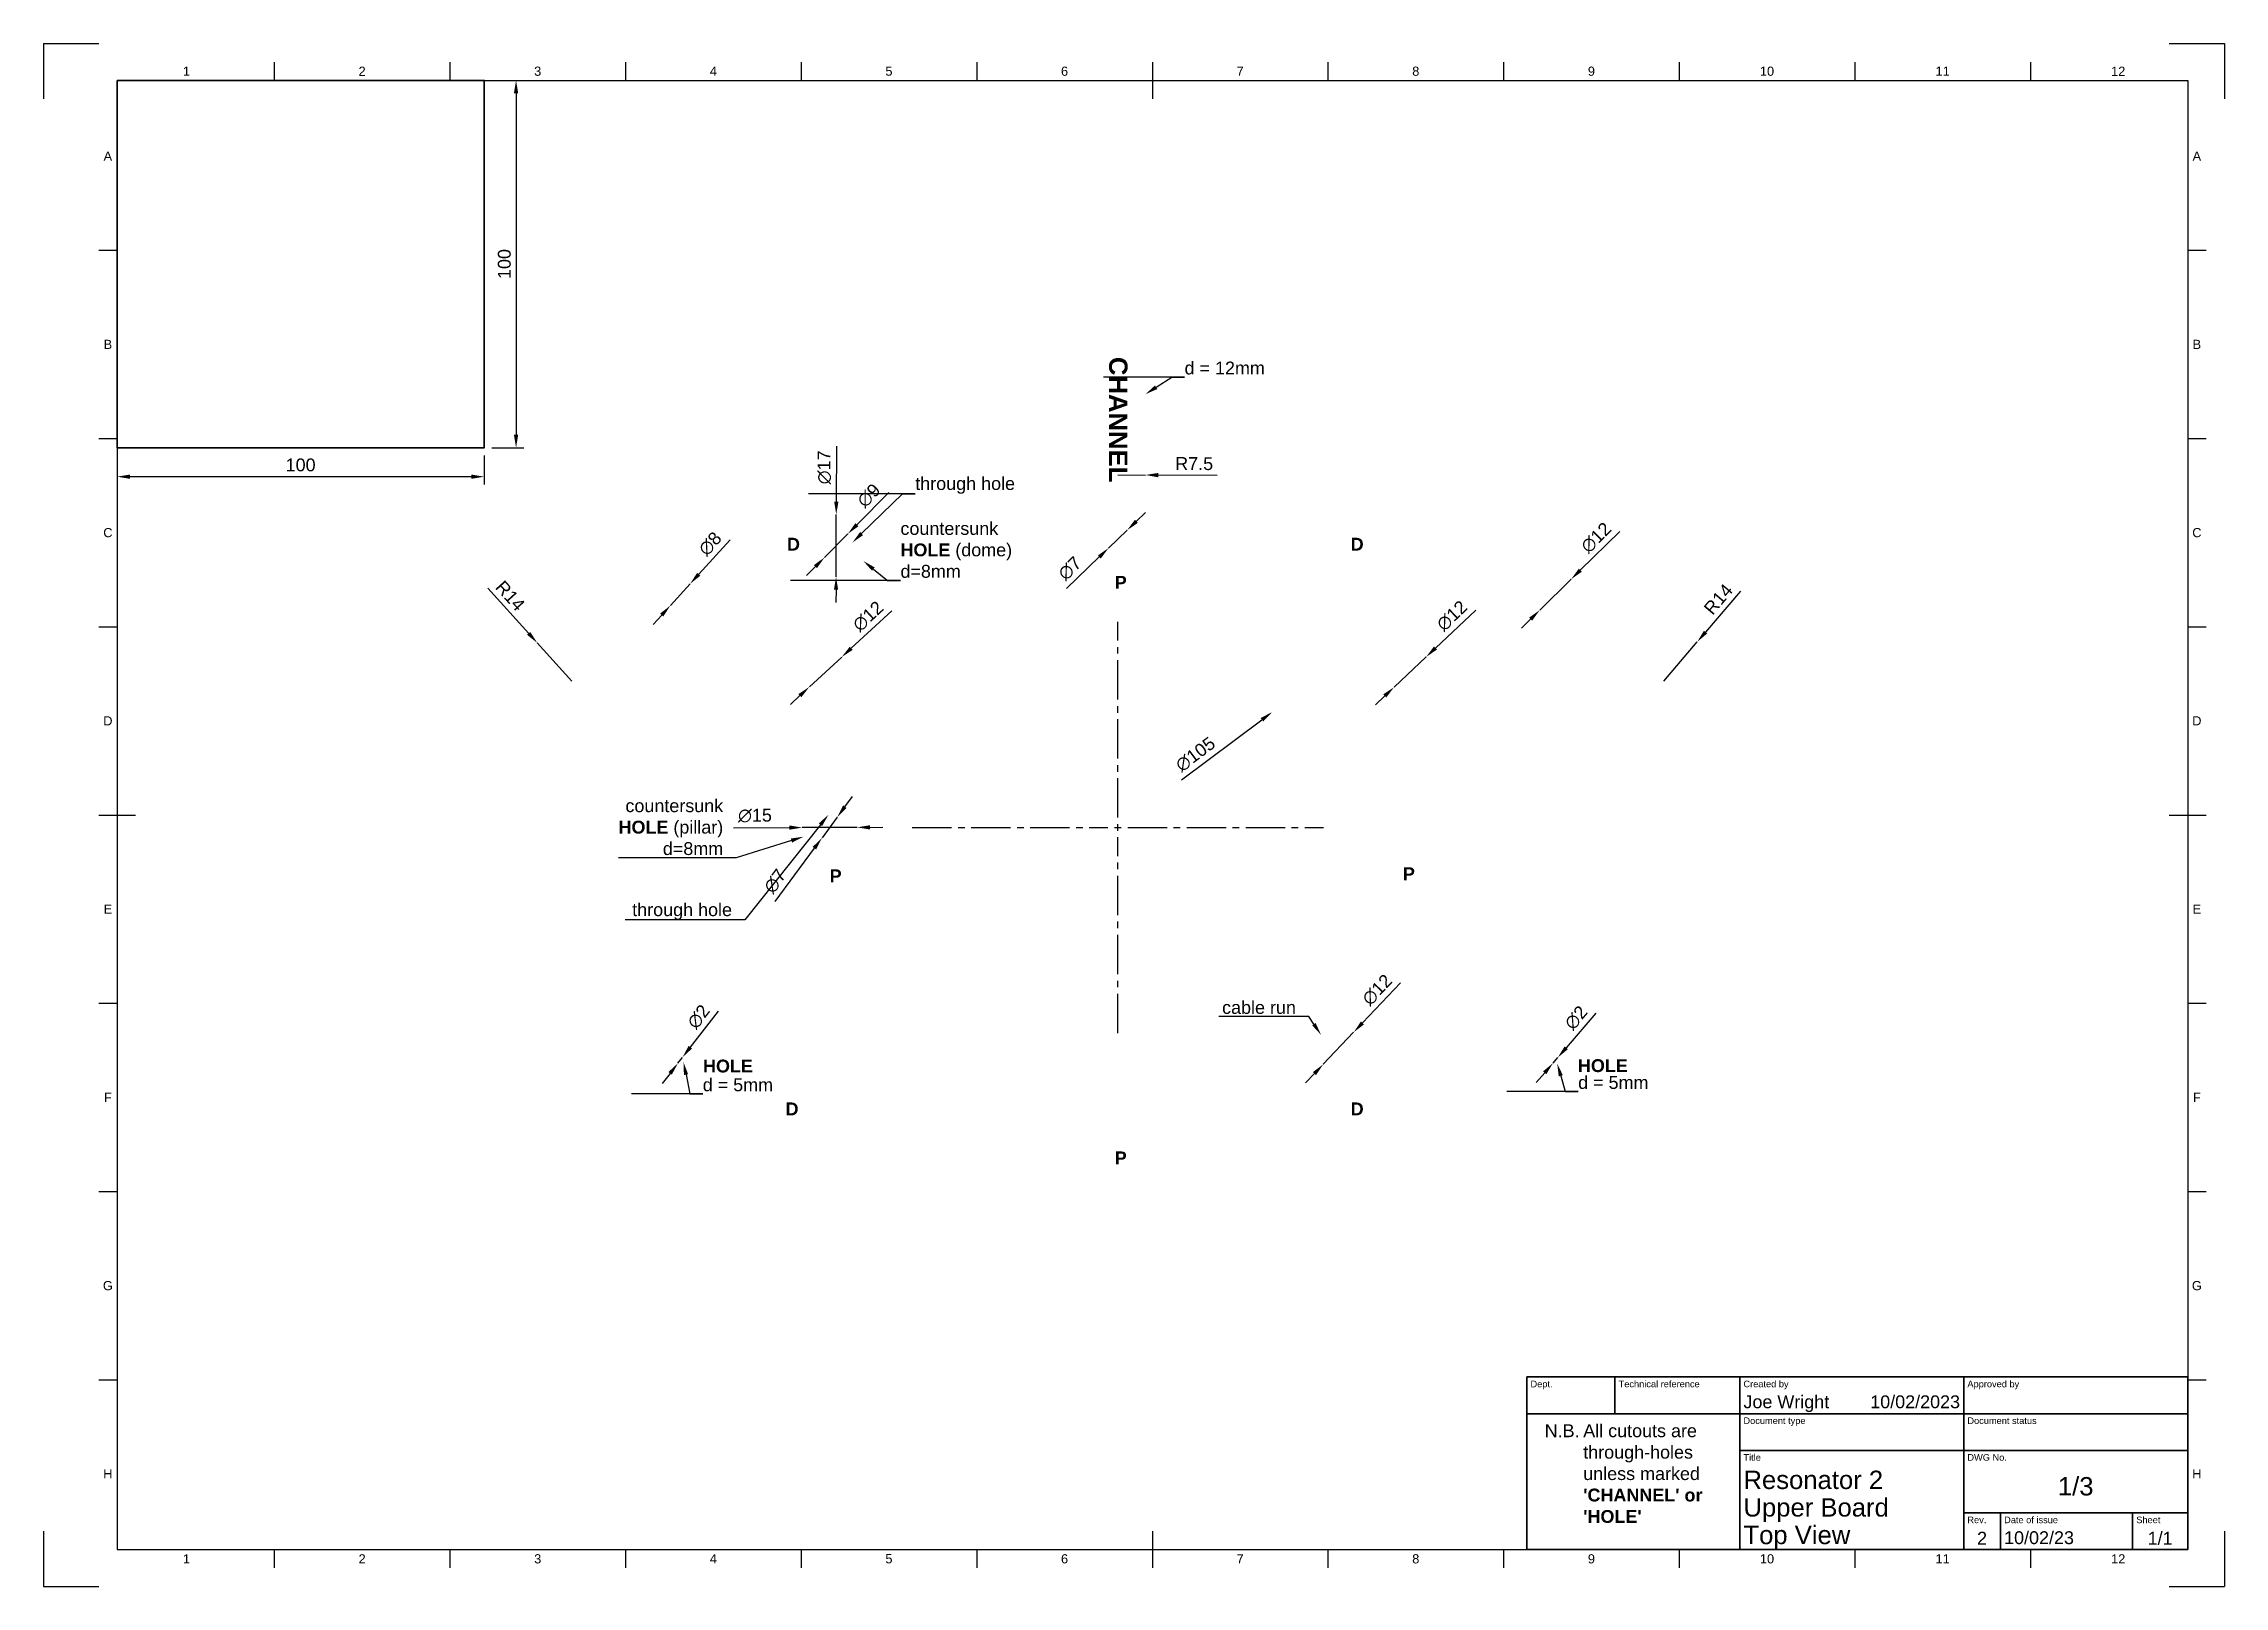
# Paper-space layout 'Sheet1' of a CAD drawing. Header units: millimetres. Extents: x 0 to 594, y 0 to 420.
import ezdxf
from ezdxf import colors
from ezdxf.entities.mleader import LeaderData, LeaderLine
from ezdxf.enums import TextEntityAlignment as Align
from ezdxf.math import Vec2, Vec3

# ---------------------------------------------------------------- set-up
doc = ezdxf.new("R2010")
doc.units = ezdxf.units.MM
doc.header["$LTSCALE"] = 0.75
doc.linetypes.add('CENTER2', pattern=[28.575, 19.05, -3.175, 3.175, -3.175])
for name, color, linetype, lineweight in [('BORDER', 7, 'Continuous', 25), ('FD_Dimensions', 7, 'Continuous', 25), ('Leaders', 7, 'Continuous', 25), ('Notes', 7, 'Continuous', 25), ('Sketch1', 7, 'Continuous', 35), ('Smart Centers', 7, 'CENTER2', 25), ('TITLEBLOCK', 7, 'Continuous', 35)]:
    doc.layers.add(name, color=color, linetype=linetype, lineweight=lineweight)
doc.styles.add('FusionTitle', font='Arial.ttf')
doc.styles.get("Standard").update_dxf_attribs({"font": 'Arial.ttf'})
doc.dimstyles.new('Dim-ISO-25', dxfattribs={"dimtxt": 3.5, "dimasz": 3.5, "dimexe": 2.1, "dimexo": 2.1, "dimgap": 1.4, "dimtad": 1, "dimzin": 12, "dimdsep": 46, "dimtxsty": 'Standard', "dimcen": 0, "dimazin": 3, "dimtp": 0.1, "dimtm": 0.1, "dimtfac": 0.714286, "dimtmove": 0, "dimatfit": 3, "dimfxl": 1, "dimtzin": 12, "dimarcsym": 0})

# ---------------------------------------------------------------- blocks, each defined once
blk = doc.blocks.new('ISO_TITLEBLOCK')
at = {"layer": 'TITLEBLOCK'}
for p, q in [((0, 47), (-180, 47)), ((-180, 47), (-180, 0)), ((-156, 37), (-156, 47)), ((-122, 0), (-122, 47)), ((-61, 0), (-61, 47)), ((0, 0), (0, 47)), ((-180, 37), (0, 37)), ((-122, 27), (0, 27)), ((-61, 10), (0, 10)), ((-51, 0), (-51, 10)), ((-15, 0), (-15, 10)), ((-180, 0), (0, 0))]:
    blk.add_line(p, q, dxfattribs=at)
at = {"layer": 'TITLEBLOCK', "style": 'FusionTitle'}
for s, p in [('Dept.', (-179, 46)), ('Technical reference', (-155, 46)), ('Created by', (-121, 46)), ('Approved by', (-60, 46)), ('Document type', (-121, 36)), ('Document status', (-60, 36)), ('Title', (-121, 26)), ('DWG No.', (-60, 26)), ('Rev.', (-60, 9)), ('Date of issue', (-50, 9)), ('Sheet', (-14, 9))]:
    blk.add_text(s, height=1.8, dxfattribs=at).set_placement(p, align=Align.TOP_LEFT)
for tag, height, p in [('DEPT', 3.5, (-179, 42)), ('TECHNICAL_REFERENCE', 3.5, (-155, 42)), ('CREATED_BY', 3.5, (-121, 42)), ('APPROVED_BY', 3.5, (-60, 42)), ('DOCUMENT_TYPE', 3.5, (-121, 32)), ('DOCUMENT_STATUS', 3.5, (-60, 32)), ('TITLE_1', 5, (-121, 21.5)), ('TITLE_2', 5, (-121, 14)), ('TITLE_3', 5, (-121, 6.5)), ('DATE_OF_ISSUE', 3.5, (-50, 5))]:
    blk.add_attdef(tag, text='', height=height, dxfattribs=at).set_placement(p, align=Align.TOP_LEFT)
for tag, p in [('CREATED_DATE', (-62, 42)), ('APPROVED_DATE', (-0.99, 42))]:
    blk.add_attdef(tag, text='', height=3.5, dxfattribs=at).set_placement(p, align=Align.TOP_RIGHT)
for tag, height, p in [('DRAWING_NUMBER', 5, (-30.5, 19.75)), ('REV', 3.5, (-56, 4.85)), ('SHEET', 3.5, (-7.5, 4.85))]:
    blk.add_attdef(tag, text='', height=height, dxfattribs=at).set_placement(p, align=Align.TOP_CENTER)
blk = doc.blocks.new('ISO_A2_SHEET')
at = {"layer": 'BORDER'}
for p, q in [((20, 410), (584, 410)), ((20, 410), (20, 10)), ((62.8335, 415), (62.8335, 410)), ((110.6668, 415), (110.6668, 410)), ((158.5001, 415), (158.5001, 410)), ((206.3334, 415), (206.3334, 410)), ((254.1667, 415), (254.1667, 410)), ((302, 415), (302, 405)), ((349.8333, 415), (349.8333, 410)), ((397.6666, 415), (397.6666, 410)), ((445.4999, 415), (445.4999, 410)), ((493.3332, 415), (493.3332, 410)), ((541.1665, 415), (541.1665, 410)), ((584, 410), (584, 10)), ((15, 363.75), (20, 363.75)), ((584, 363.75), (589, 363.75)), ((15, 312.5), (20, 312.5)), ((584, 312.5), (589, 312.5)), ((15, 261.25), (20, 261.25)), ((584, 261.25), (589, 261.25)), ((15, 210), (25, 210)), ((579, 210), (589, 210)), ((15, 158.75), (20, 158.75)), ((584, 158.75), (589, 158.75)), ((15, 107.5), (20, 107.5)), ((584, 107.5), (589, 107.5)), ((15, 56.25), (20, 56.25)), ((584, 56.25), (589, 56.25)), ((302, 15), (302, 5)), ((20, 10), (584, 10)), ((62.8335, 10), (62.8335, 5)), ((110.6668, 10), (110.6668, 5)), ((158.5001, 10), (158.5001, 5)), ((206.3334, 10), (206.3334, 5)), ((254.1667, 10), (254.1667, 5)), ((349.8333, 10), (349.8333, 5)), ((397.6666, 10), (397.6666, 5)), ((445.4999, 10), (445.4999, 5)), ((493.3332, 10), (493.3332, 5)), ((541.1665, 10), (541.1665, 5))]:
    blk.add_line(p, q, dxfattribs=at)
at = {"layer": 'Defpoints'}
for p, q in [((0, 420), (15, 420)), ((0, 420), (0, 405)), ((579, 420), (594, 420)), ((594, 420), (594, 405)), ((0, 15), (0, 0)), ((594, 15), (594, 0)), ((0, 0), (15, 0)), ((579, 0), (594, 0))]:
    blk.add_line(p, q, dxfattribs=at)
at = {"layer": 'BORDER', "style": 'FusionTitle'}
for s, p in [('1', (38.91685, 412.5)), ('2', (86.75015, 412.5)), ('3', (134.58345, 412.5)), ('4', (182.41675, 412.5)), ('5', (230.25005, 412.5)), ('6', (278.08335, 412.5)), ('7', (325.91665, 412.5)), ('8', (373.74995, 412.5)), ('9', (421.58325, 412.5)), ('10', (469.41655, 412.5)), ('11', (517.24985, 412.5)), ('12', (565.08315, 412.5)), ('A', (17.5, 389.375)), ('A', (586.5, 389.375)), ('B', (17.5, 338.125)), ('B', (586.5, 338.125)), ('C', (17.5, 286.875)), ('C', (586.5, 286.875)), ('D', (17.5, 235.625)), ('D', (586.5, 235.625)), ('E', (17.5, 184.375)), ('E', (586.5, 184.375)), ('F', (17.5, 133.125)), ('F', (586.5, 133.125)), ('G', (17.5, 81.875)), ('G', (586.5, 81.875)), ('H', (17.5, 30.625)), ('H', (586.5, 30.625)), ('1', (38.91685, 7.5)), ('2', (86.75015, 7.5)), ('3', (134.58345, 7.5)), ('4', (182.41675, 7.5)), ('5', (230.25005, 7.5)), ('6', (278.08335, 7.5)), ('7', (325.91665, 7.5)), ('8', (373.74995, 7.5)), ('9', (421.58325, 7.5)), ('10', (469.41655, 7.5)), ('11', (517.24985, 7.5)), ('12', (565.08315, 7.5))]:
    blk.add_text(s, height=2.5, dxfattribs=at).set_placement(p, align=Align.MIDDLE)
blk = doc.blocks.new('*U19')
at = {"layer": 'Smart Centers', "color": 0, "ltscale": 0.75, "transparency": 16777216}
for p, q in [((0, 2.68), (0, 56)), ((-56, 0), (-2.68, 0)), ((2.68, 0), (56, 0)), ((0, -56), (0, -2.68))]:
    blk.add_line(p, q, dxfattribs=at)
at = {"layer": 'Smart Centers', "color": 0, "linetype": 'Continuous', "ltscale": 0.75, "transparency": 16777216}
for p, q in [((-0.89, 0), (0.89, 0)), ((0, -0.89), (0, 0.89))]:
    blk.add_line(p, q, dxfattribs=at)
blk = doc.blocks.new('*D20')
at = {"layer": 'Defpoints', "color": 0, "transparency": 16777216}
for p in [(334.65, 238.03), (250.54, 175.18)]:
    blk.add_point(p, dxfattribs=at)
at = {"layer": 'FD_Dimensions', "color": 0, "lineweight": -2, "transparency": 16777216}
blk.add_line((309.95, 219.57), (331.85, 235.93), dxfattribs=at)
at = {"layer": 'FD_Dimensions', "color": 0, "transparency": 16777216}
blk.add_solid([(331.5, 236.4), (332.2, 235.46), (334.65, 238.03)], dxfattribs=at)
at = {"layer": 'FD_Dimensions', "color": 0, "transparency": 16777216, "insert": (313.74, 226.5), "char_height": 3.5, "attachment_point": 5, "rotation": 36.76763}
blk.add_mtext('∅105', dxfattribs=at)
blk = doc.blocks.new('*D21')
at = {"layer": 'Defpoints', "color": 0, "transparency": 16777216}
for p in [(376.58, 253.05), (367.85, 244.82)]:
    blk.add_point(p, dxfattribs=at)
at = {"layer": 'FD_Dimensions', "color": 0, "lineweight": -2, "transparency": 16777216}
for p, q in [((390.09, 265.81), (379.12, 255.46)), ((367.85, 244.82), (376.58, 253.05)), ((365.31, 242.41), (362.76, 240.01))]:
    blk.add_line(p, q, dxfattribs=at)
at = {"layer": 'FD_Dimensions', "color": 0, "transparency": 16777216}
for points in [[(378.72, 255.88), (379.52, 255.03), (376.58, 253.05)], [(364.91, 242.84), (365.71, 241.99), (367.85, 244.82)]]:
    blk.add_solid(points, dxfattribs=at)
at = {"layer": 'FD_Dimensions', "color": 0, "transparency": 16777216, "insert": (383.62, 264.23), "char_height": 3.5, "attachment_point": 5, "rotation": 43.35362}
blk.add_mtext('∅12', dxfattribs=at)
blk = doc.blocks.new('*D22')
at = {"layer": 'Defpoints', "color": 0, "transparency": 16777216}
for p in [(356.83, 150.85), (348.57, 142.14)]:
    blk.add_point(p, dxfattribs=at)
at = {"layer": 'FD_Dimensions', "color": 0, "lineweight": -2, "transparency": 16777216}
for p, q in [((369.62, 164.33), (359.24, 153.39)), ((348.57, 142.14), (356.83, 150.85)), ((346.16, 139.61), (343.75, 137.07))]:
    blk.add_line(p, q, dxfattribs=at)
at = {"layer": 'FD_Dimensions', "color": 0, "transparency": 16777216}
for points in [[(358.82, 153.79), (359.66, 152.99), (356.83, 150.85)], [(345.74, 140.01), (346.59, 139.2), (348.57, 142.14)]]:
    blk.add_solid(points, dxfattribs=at)
at = {"layer": 'FD_Dimensions', "color": 0, "transparency": 16777216, "insert": (363.25, 162.39), "char_height": 3.5, "attachment_point": 5, "rotation": 46.5098}
blk.add_mtext('∅12', dxfattribs=at)
blk = doc.blocks.new('*D23')
at = {"layer": 'Defpoints', "color": 0, "transparency": 16777216}
for p in [(216.17, 209.42), (212.02, 203.78)]:
    blk.add_point(p, dxfattribs=at)
at = {"layer": 'FD_Dimensions', "color": 0, "lineweight": -2, "transparency": 16777216}
for p, q in [((218.25, 212.24), (220.32, 215.06)), ((216.17, 209.42), (212.02, 203.78)), ((199.26, 186.44), (209.95, 200.96))]:
    blk.add_line(p, q, dxfattribs=at)
at = {"layer": 'FD_Dimensions', "color": 0, "transparency": 16777216}
for points in [[(217.78, 212.59), (218.72, 211.89), (216.17, 209.42)], [(209.48, 201.31), (210.42, 200.62), (212.02, 203.78)]]:
    blk.add_solid(points, dxfattribs=at)
at = {"layer": 'FD_Dimensions', "color": 0, "transparency": 16777216, "insert": (199.25, 191.97), "char_height": 3.5, "attachment_point": 5, "rotation": 53.64927}
blk.add_mtext('∅7', dxfattribs=at)
blk = doc.blocks.new('*D24')
at = {"layer": 'Defpoints', "color": 0, "transparency": 16777216}
for p in [(217.39, 253), (208.57, 244.87)]:
    blk.add_point(p, dxfattribs=at)
at = {"layer": 'FD_Dimensions', "color": 0, "lineweight": -2, "transparency": 16777216}
for p, q in [((231.05, 265.6), (219.96, 255.38)), ((208.57, 244.87), (217.39, 253)), ((206, 242.5), (203.42, 240.12))]:
    blk.add_line(p, q, dxfattribs=at)
at = {"layer": 'FD_Dimensions', "color": 0, "transparency": 16777216}
for points in [[(219.57, 255.8), (220.36, 254.95), (217.39, 253)], [(205.6, 242.92), (206.39, 242.07), (208.57, 244.87)]]:
    blk.add_solid(points, dxfattribs=at)
at = {"layer": 'FD_Dimensions', "color": 0, "transparency": 16777216, "insert": (224.57, 264.09), "char_height": 3.5, "attachment_point": 5, "rotation": 42.68032}
blk.add_mtext('∅12', dxfattribs=at)
blk = doc.blocks.new('*D25')
at = {"layer": 'Defpoints', "color": 0, "transparency": 16777216}
for p in [(219.04, 286.52), (212.71, 280.13)]:
    blk.add_point(p, dxfattribs=at)
at = {"layer": 'FD_Dimensions', "color": 0, "lineweight": -2, "transparency": 16777216}
for p, q in [((230.24, 297.82), (221.51, 289.01)), ((212.71, 280.13), (219.04, 286.52)), ((210.25, 277.64), (207.78, 275.16))]:
    blk.add_line(p, q, dxfattribs=at)
at = {"layer": 'FD_Dimensions', "color": 0, "transparency": 16777216}
for points in [[(221.09, 289.42), (221.92, 288.59), (219.04, 286.52)], [(209.83, 278.05), (210.66, 277.23), (212.71, 280.13)]]:
    blk.add_solid(points, dxfattribs=at)
at = {"layer": 'FD_Dimensions', "color": 0, "transparency": 16777216, "insert": (224.78, 296.97), "char_height": 3.5, "attachment_point": 5, "rotation": 45.25461}
blk.add_mtext('∅9', dxfattribs=at)
blk = doc.blocks.new('*D26')
at = {"layer": 'Defpoints', "color": 0, "transparency": 16777216}
for p in [(295.12, 287.53), (290.07, 282.68)]:
    blk.add_point(p, dxfattribs=at)
at = {"layer": 'FD_Dimensions', "color": 0, "lineweight": -2, "transparency": 16777216}
for p, q in [((297.65, 289.95), (300.17, 292.38)), ((295.12, 287.53), (290.07, 282.68)), ((278.61, 271.66), (287.55, 280.25))]:
    blk.add_line(p, q, dxfattribs=at)
at = {"layer": 'FD_Dimensions', "color": 0, "transparency": 16777216}
for points in [[(297.24, 290.37), (298.05, 289.53), (295.12, 287.53)], [(287.15, 280.67), (287.95, 279.83), (290.07, 282.68)]]:
    blk.add_solid(points, dxfattribs=at)
at = {"layer": 'FD_Dimensions', "color": 0, "transparency": 16777216, "insert": (279.54, 277.11), "char_height": 3.5, "attachment_point": 5, "rotation": 43.85816}
blk.add_mtext('∅7', dxfattribs=at)
blk = doc.blocks.new('*D27')
at = {"layer": 'Defpoints', "color": 0, "transparency": 16777216}
for p in [(416.07, 274.19), (407.52, 265.77)]:
    blk.add_point(p, dxfattribs=at)
at = {"layer": 'FD_Dimensions', "color": 0, "lineweight": -2, "transparency": 16777216}
for p, q in [((429.32, 287.22), (418.57, 276.64)), ((407.52, 265.77), (416.07, 274.19)), ((405.02, 263.32), (402.53, 260.86))]:
    blk.add_line(p, q, dxfattribs=at)
at = {"layer": 'FD_Dimensions', "color": 0, "transparency": 16777216}
for points in [[(418.16, 277.06), (418.98, 276.23), (416.07, 274.19)], [(404.61, 263.73), (405.43, 262.9), (407.52, 265.77)]]:
    blk.add_solid(points, dxfattribs=at)
at = {"layer": 'FD_Dimensions', "color": 0, "transparency": 16777216, "insert": (422.89, 285.5), "char_height": 3.5, "attachment_point": 5, "rotation": 44.53304}
blk.add_mtext('∅12', dxfattribs=at)
blk = doc.blocks.new('*D28')
at = {"layer": 'Defpoints', "color": 0, "transparency": 16777216}
for p in [(176.09, 272.94), (170.71, 267.02)]:
    blk.add_point(p, dxfattribs=at)
at = {"layer": 'FD_Dimensions', "color": 0, "lineweight": -2, "transparency": 16777216}
for p, q in [((186.99, 284.92), (178.45, 275.53)), ((170.71, 267.02), (176.09, 272.94)), ((168.35, 264.43), (166, 261.84))]:
    blk.add_line(p, q, dxfattribs=at)
at = {"layer": 'FD_Dimensions', "color": 0, "transparency": 16777216}
for points in [[(178.01, 275.92), (178.88, 275.14), (176.09, 272.94)], [(167.92, 264.82), (168.79, 264.04), (170.71, 267.02)]]:
    blk.add_solid(points, dxfattribs=at)
at = {"layer": 'FD_Dimensions', "color": 0, "transparency": 16777216, "insert": (181.56, 283.83), "char_height": 3.5, "attachment_point": 5, "rotation": 47.7147}
blk.add_mtext('∅8', dxfattribs=at)
blk = doc.blocks.new('*D29')
at = {"layer": 'Defpoints', "color": 0, "transparency": 16777216}
for p in [(134.46, 256.85), (143.85, 246.46)]:
    blk.add_point(p, dxfattribs=at)
at = {"layer": 'FD_Dimensions', "color": 0, "lineweight": -2, "transparency": 16777216}
for p, q in [((121.04, 271.72), (132.12, 259.45)), ((143.85, 246.46), (134.46, 256.85))]:
    blk.add_line(p, q, dxfattribs=at)
at = {"layer": 'FD_Dimensions', "color": 0, "transparency": 16777216}
blk.add_solid([(132.55, 259.84), (131.68, 259.06), (134.46, 256.85)], dxfattribs=at)
at = {"layer": 'FD_Dimensions', "color": 0, "transparency": 16777216, "insert": (127.12, 269.69), "char_height": 3.5, "attachment_point": 5, "rotation": 312.07938}
blk.add_mtext('R14', dxfattribs=at)
blk = doc.blocks.new('*D30')
at = {"layer": 'Defpoints', "color": 0, "transparency": 16777216}
for p in [(450.42, 257.13), (441.35, 246.46)]:
    blk.add_point(p, dxfattribs=at)
at = {"layer": 'FD_Dimensions', "color": 0, "lineweight": -2, "transparency": 16777216}
for p, q in [((462.17, 270.96), (452.68, 259.8)), ((441.35, 246.46), (450.42, 257.13))]:
    blk.add_line(p, q, dxfattribs=at)
at = {"layer": 'FD_Dimensions', "color": 0, "transparency": 16777216}
blk.add_solid([(452.24, 260.17), (453.13, 259.42), (450.42, 257.13)], dxfattribs=at)
at = {"layer": 'FD_Dimensions', "color": 0, "transparency": 16777216, "insert": (456.15, 268.75), "char_height": 3.5, "attachment_point": 5, "rotation": 49.64154}
blk.add_mtext('R14', dxfattribs=at)
blk = doc.blocks.new('*D31')
at = {"layer": 'Defpoints', "color": 0, "transparency": 16777216}
for p in [(292.6, 302.6), (300.1, 302.56)]:
    blk.add_point(p, dxfattribs=at)
at = {"layer": 'FD_Dimensions', "color": 0, "lineweight": -2, "transparency": 16777216}
for p, q in [((292.6, 302.6), (300.1, 302.56)), ((319.65, 302.44), (303.6, 302.53))]:
    blk.add_line(p, q, dxfattribs=at)
at = {"layer": 'FD_Dimensions', "color": 0, "transparency": 16777216}
blk.add_solid([(303.6, 303.12), (303.59, 301.95), (300.1, 302.56)], dxfattribs=at)
at = {"layer": 'FD_Dimensions', "color": 0, "transparency": 16777216, "insert": (313.39, 305.65), "char_height": 3.5, "attachment_point": 5, "rotation": 359.6473}
blk.add_mtext('R7.5', dxfattribs=at)
blk = doc.blocks.new('*D32')
at = {"layer": 'Defpoints', "color": 0, "transparency": 16777216}
for p in [(412.45, 143.98), (411.14, 142.47)]:
    blk.add_point(p, dxfattribs=at)
at = {"layer": 'FD_Dimensions', "color": 0, "lineweight": -2, "transparency": 16777216}
for p, q in [((422.8, 156.01), (414.73, 146.63)), ((411.14, 142.47), (412.45, 143.98)), ((408.86, 139.81), (406.58, 137.16))]:
    blk.add_line(p, q, dxfattribs=at)
at = {"layer": 'FD_Dimensions', "color": 0, "transparency": 16777216}
for points in [[(414.29, 147.01), (415.17, 146.25), (412.45, 143.98)], [(408.42, 140.19), (409.3, 139.43), (411.14, 142.47)]]:
    blk.add_solid(points, dxfattribs=at)
at = {"layer": 'FD_Dimensions', "color": 0, "transparency": 16777216, "insert": (417.42, 154.79), "char_height": 3.5, "attachment_point": 5, "rotation": 49.27458}
blk.add_mtext('∅2', dxfattribs=at)
blk = doc.blocks.new('*D33')
at = {"layer": 'Defpoints', "color": 0, "transparency": 16777216}
for p in [(174.01, 144.01), (172.79, 142.43)]:
    blk.add_point(p, dxfattribs=at)
at = {"layer": 'FD_Dimensions', "color": 0, "lineweight": -2, "transparency": 16777216}
for p, q in [((183.72, 156.57), (176.15, 146.78)), ((172.79, 142.43), (174.01, 144.01)), ((170.65, 139.66), (168.51, 136.89))]:
    blk.add_line(p, q, dxfattribs=at)
at = {"layer": 'FD_Dimensions', "color": 0, "transparency": 16777216}
for points in [[(175.69, 147.14), (176.61, 146.43), (174.01, 144.01)], [(170.19, 140.02), (171.11, 139.31), (172.79, 142.43)]]:
    blk.add_solid(points, dxfattribs=at)
at = {"layer": 'FD_Dimensions', "color": 0, "transparency": 16777216, "insert": (178.41, 155.07), "char_height": 3.5, "attachment_point": 5, "rotation": 52.28976}
blk.add_mtext('∅2', dxfattribs=at)
blk = doc.blocks.new('*D34')
at = {"layer": 'Defpoints', "color": 0, "transparency": 16777216}
for p in [(120, 410), (120, 310), (128.68, 310)]:
    blk.add_point(p, dxfattribs=at)
at = {"layer": 'FD_Dimensions', "color": 0, "lineweight": -2, "transparency": 16777216}
for p, q in [((122.1, 410), (130.78, 410)), ((128.68, 406.5), (128.68, 313.5)), ((122.1, 310), (130.78, 310))]:
    blk.add_line(p, q, dxfattribs=at)
at = {"layer": 'FD_Dimensions', "color": 0, "transparency": 16777216}
for points in [[(128.1, 406.5), (129.27, 406.5), (128.68, 410)], [(128.1, 313.5), (129.27, 313.5), (128.68, 310)]]:
    blk.add_solid(points, dxfattribs=at)
at = {"layer": 'FD_Dimensions', "color": 0, "transparency": 16777216, "insert": (125.5, 360), "char_height": 3.5, "attachment_point": 5, "rotation": 90}
blk.add_mtext('100', dxfattribs=at)
blk = doc.blocks.new('*D35')
at = {"layer": 'Defpoints', "color": 0, "transparency": 16777216}
for p in [(20, 310), (120, 310), (20, 302.1)]:
    blk.add_point(p, dxfattribs=at)
at = {"layer": 'FD_Dimensions', "color": 0, "lineweight": -2, "transparency": 16777216}
for p, q in [((20, 307.9), (20, 300)), ((120, 307.9), (120, 300)), ((116.5, 302.1), (23.5, 302.1))]:
    blk.add_line(p, q, dxfattribs=at)
at = {"layer": 'FD_Dimensions', "color": 0, "transparency": 16777216}
for points in [[(23.5, 302.68), (23.5, 301.52), (20, 302.1)], [(116.5, 302.68), (116.5, 301.52), (120, 302.1)]]:
    blk.add_solid(points, dxfattribs=at)
at = {"layer": 'FD_Dimensions', "color": 0, "transparency": 16777216, "insert": (70, 305.29), "char_height": 3.5, "attachment_point": 5}
blk.add_mtext('100', dxfattribs=at)
blk = doc.blocks.new('*D36')
at = {"layer": 'Defpoints', "color": 0, "transparency": 16777216}
for p in [(215.9, 291.82), (215.85, 274.82)]:
    blk.add_point(p, dxfattribs=at)
at = {"layer": 'FD_Dimensions', "color": 0, "lineweight": -2, "transparency": 16777216}
for p, q in [((215.96, 310.44), (215.91, 295.32)), ((215.85, 274.82), (215.9, 291.82)), ((215.84, 271.32), (215.83, 267.82))]:
    blk.add_line(p, q, dxfattribs=at)
at = {"layer": 'FD_Dimensions', "color": 0, "transparency": 16777216}
for points in [[(215.33, 295.32), (216.5, 295.32), (215.9, 291.82)], [(215.26, 271.32), (216.42, 271.32), (215.85, 274.82)]]:
    blk.add_solid(points, dxfattribs=at)
at = {"layer": 'FD_Dimensions', "color": 0, "transparency": 16777216, "insert": (212.66, 304.64), "char_height": 3.5, "attachment_point": 5, "rotation": 89.8301}
blk.add_mtext('∅17', dxfattribs=at)
blk = doc.blocks.new('*D37')
at = {"layer": 'Defpoints', "color": 0, "transparency": 16777216}
for p in [(206.6, 206.58), (221.6, 206.63)]:
    blk.add_point(p, dxfattribs=at)
at = {"layer": 'FD_Dimensions', "color": 0, "lineweight": -2, "transparency": 16777216}
for p, q in [((187.95, 206.51), (203.1, 206.56)), ((221.6, 206.63), (206.6, 206.58)), ((225.1, 206.64), (228.6, 206.65))]:
    blk.add_line(p, q, dxfattribs=at)
at = {"layer": 'FD_Dimensions', "color": 0, "transparency": 16777216}
for points in [[(203.1, 207.15), (203.1, 205.98), (206.6, 206.58)], [(225.1, 207.22), (225.1, 206.06), (221.6, 206.63)]]:
    blk.add_solid(points, dxfattribs=at)
at = {"layer": 'FD_Dimensions', "color": 0, "transparency": 16777216, "insert": (193.76, 209.82), "char_height": 3.5, "attachment_point": 5, "rotation": 0.20103}
blk.add_mtext('∅15', dxfattribs=at)

psp = doc.layouts.new('Sheet1')

# ---------------------------------------------------------------- linework, layer by layer
at = {"layer": 'Sketch1'}
psp.add_lwpolyline([(20, 410), (120, 410), (120, 310), (20, 310)], close=True, dxfattribs=at)

# ---------------------------------------------------------------- block references
at = {"layer": 'BORDER'}
psp.add_blockref('ISO_A2_SHEET', (0, 0), dxfattribs=at)
at = {"layer": 'Smart Centers', "ltscale": 0.75}
psp.add_blockref('*U19', (292.598, 206.602), dxfattribs=at)
at = {"layer": 'TITLEBLOCK'}
psp.add_blockref('ISO_TITLEBLOCK', (584, 10), dxfattribs=at).add_auto_attribs({'DATE_OF_ISSUE': '10/02/23', 'REV': '2', 'TITLE_3': 'Top View', 'CREATED_DATE': '10/02/2023', 'SHEET': '1/1', 'TITLE_2': 'Upper Board', 'DRAWING_NUMBER': '1/3', 'TITLE_1': 'Resonator 2', 'CREATED_BY': 'Joe Wright'})

# ---------------------------------------------------------------- texts
at = {"layer": 'Notes', "insert": (295.226, 334.709), "char_height": 3.5, "attachment_point": 1, "rotation": 270}
psp.add_mtext_dynamic_manual_height_columns('{\\fArial|b1|i0|c0|p34;\\H1.42857x;CHANNEL}', width=9.92077, gutter_width=17.5, heights=[0], dxfattribs=at)
at = {"layer": 'Notes', "char_height": 3.5, "attachment_point": 1}
for s, width, insert in [('{\\fArial|b1|i0|c0|p34;D}', 5.15052, (202.479, 285.475)), ('{\\fArial|b1|i0|c0|p34;D}', 5.15052, (356.022, 285.475)), ('{\\fArial|b1|i0|c0|p34;D}', 5.15052, (356.022, 285.475)), ('{\\fArial|b1|i0|c0|p34;P}', 18.10843, (291.755, 275.088)), ('{\\fArial|b1|i0|c0|p34;P}', 18.10843, (214.098, 195.188)), ('{\\fArial|b1|i0|c0|p34;P}', 18.10843, (370.241, 195.757)), ('{\\fArial|b1|i0|c0|p34;HOLE}', 4.5711, (179.613, 143.404)), ('{\\fArial|b1|i0|c0|p34;HOLE}', 5.1365, (417.92, 143.515)), ('{\\fArial|b1|i0|c0|p34;D}', 5.15052, (202.101, 131.741)), ('{\\fArial|b1|i0|c0|p34;D}', 5.15052, (356.022, 131.741)), ('{\\fArial|b1|i0|c0|p34;P}', 18.10843, (291.755, 118.4)), ("\\pi-10.5,l14,t14;N.B.^IAll cutouts are through-holes unless marked {\\fArial|b1|i0|c0|p34;'CHANNEL' or 'HOLE'}", 54.24274, (405.361, 44.116))]:
    psp.add_mtext_dynamic_manual_height_columns(s, width=width, gutter_width=17.5, heights=[0], dxfattribs=dict(at, insert=insert))

# ---------------------------------------------------------------- dimensions: what is measured, and where the dimension line sits
at = {"layer": 'FD_Dimensions'}
for base, p1, p2, angle, picture, middle in [((128.684, 310), (120, 410), (120, 310), 270, '*D34', (128.684, 360)), ((20, 302.101), (120, 310), (20, 310), 180, '*D35', (70, 302.101))]:
    dim = psp.add_linear_dim(base=base, p1=p1, p2=p2, angle=angle, dimstyle='Dim-ISO-25', dxfattribs=at)
    dim.commit()
    dim.dimension.update_dxf_attribs({"geometry": picture, "text_midpoint": middle, "dimtype": 161})
for p1, p2, override, picture, middle in [((215.852, 274.823), (215.902, 291.823), {"dimlfac": -1, "dimclrd": 0, "dimclre": 0}, '*D36', (215.94, 304.634)), ((212.709, 280.127), (219.045, 286.519), {"dimlfac": -1, "dimclrd": 0, "dimclre": 0}, '*D25', (227.108, 294.655)), ((295.122, 287.527), (290.074, 282.677), {"dimlfac": -1, "dimclrd": 0, "dimclre": 0}, '*D26', (281.817, 274.743)), ((170.709, 267.021), (176.091, 272.94), {"dimlfac": -1, "dimclrd": 0, "dimclre": 0}, '*D28', (183.989, 281.624)), ((407.519, 265.773), (416.073, 274.189), {"dimlfac": -1, "dimclrd": 0, "dimclre": 0}, '*D27', (425.192, 283.161)), ((208.57, 244.868), (217.392, 253.003), {"dimlfac": -1, "dimclrd": 0, "dimclre": 0}, '*D24', (226.796, 261.675)), ((367.852, 244.816), (376.578, 253.054), {"dimlfac": -1, "dimclrd": 0, "dimclre": 0}, '*D21', (385.88, 261.837)), ((250.542, 175.177), (334.654, 238.027), {"dimlfac": -1, "dimclrd": 0, "dimclre": 0}, '*D20', (315.705, 223.868)), ((216.172, 209.421), (212.023, 203.783), {"dimlfac": -1}, '*D23', (201.897, 190.024)), ((348.573, 142.145), (356.831, 150.851), {"dimlfac": -1, "dimclrd": 0, "dimclre": 0}, '*D22', (365.636, 160.132)), ((172.788, 142.432), (174.012, 144.014), {"dimlfac": -1, "dimclrd": 0, "dimclre": 0}, '*D33', (181.005, 153.059)), ((411.143, 142.466), (412.448, 143.981), {"dimlfac": -1, "dimclrd": 0, "dimclre": 0}, '*D32', (419.908, 152.646))]:
    dim = psp.add_diameter_dim_2p(p1=p1, p2=p2, dimstyle='Dim-ISO-25', override=override, dxfattribs=at)
    dim.commit()
    dim.dimension.update_dxf_attribs({"geometry": picture, "text_midpoint": middle, "dimtype": 163})
dim = psp.add_radius_dim(center=(292.598, 302.602), mpoint=(300.098, 302.556), dimstyle='Dim-ISO-25', override={"dimlfac": -1, "dimse1": 1, "dimclrd": 0, "dimclre": 0}, dxfattribs=at)
dim.commit()
dim.dimension.update_dxf_attribs({"geometry": '*D31', "text_midpoint": (313.371, 302.474)})
for center, mpoint, override, picture, middle in [((143.845, 246.46), (134.463, 256.851), {"dimlfac": -1, "dimse1": 1}, '*D29', (124.777, 267.579)), ((441.35, 246.46), (450.416, 257.128), {"dimlfac": -1, "dimse1": 1, "dimclrd": 0, "dimclre": 0}, '*D30', (458.559, 266.71))]:
    dim = psp.add_radius_dim(center=center, mpoint=mpoint, dimstyle='Dim-ISO-25', override=override, dxfattribs=at)
    dim.commit()
    dim.dimension.update_dxf_attribs({"geometry": picture, "text_midpoint": middle, "dimtype": 164})
dim = psp.add_diameter_dim_2p(p1=(221.598, 206.628), p2=(206.598, 206.576), dimstyle='Dim-ISO-25', override={"dimlfac": -1, "dimclrd": 0, "dimclre": 0}, dxfattribs=at)
dim.commit()
dim.dimension.update_dxf_attribs({"geometry": '*D37', "text_midpoint": (193.774, 206.531)})

# ---------------------------------------------------------------- leaders
at = {"layer": 'Leaders'}
ml = psp.add_multileader_mtext('Standard', dxfattribs=at)
ml.set_content('d = 12mm', color=256)
ml.set_leader_properties()
ml.build(insert=Vec2(0, 0))
ml.multileader.update_dxf_attribs({"text_left_attachment_type": 5, "text_right_attachment_type": 5, "dogleg_length": 3.5, "arrow_head_size": 3.5})
ctx = ml.context
ctx.base_point, ctx.char_height, ctx.arrow_head_size, ctx.landing_gap_size, ctx.plane_origin = Vec3(310.773, 329.227), 3.5, 3.5, 0, Vec3(300.098, 326.982)
ctx.left_attachment, ctx.right_attachment = 5, 5
notes = []
notes.append((ctx, [(0, (1, 1, 0), (307.273, 329.227), (1, 0), 3.5, [(0, [(300.098, 324.544)], 0, [])])]))
ctx.mtext.insert, ctx.mtext.flow_direction = Vec3(310.773, 333.442), 5
ml = psp.add_multileader_mtext('Standard', dxfattribs=at)
ml.set_content('through hole', color=256)
ml.set_leader_properties()
ml.build(insert=Vec2(0, 0))
ml.multileader.update_dxf_attribs({"text_left_attachment_type": 5, "text_right_attachment_type": 5, "dogleg_length": 3.5, "arrow_head_size": 3.5})
ctx = ml.context
ctx.base_point, ctx.char_height, ctx.arrow_head_size, ctx.landing_gap_size, ctx.plane_origin = Vec3(237.413, 297.464), 3.5, 3.5, 0, Vec3(220.297, 284.166)
ctx.left_attachment, ctx.right_attachment = 5, 5
notes.append((ctx, [(0, (1, 1, 0), (233.913, 297.464), (1, 0), 3.5, [(0, [(220.297, 284.166)], 0, [])])]))
ctx.mtext.insert, ctx.mtext.flow_direction = Vec3(237.413, 301.993), 5
ml = psp.add_multileader_mtext('Standard', dxfattribs=at)
ml.set_content('countersunk\\P{\\fArial|b1|i0|c0|p34;HOLE }(dome)\\Pd=8mm', color=256)
ml.set_leader_properties()
ml.build(insert=Vec2(0, 0))
ml.multileader.update_dxf_attribs({"text_left_attachment_type": 5, "text_right_attachment_type": 5, "dogleg_length": 3.5, "arrow_head_size": 3.5})
ctx = ml.context
ctx.base_point, ctx.char_height, ctx.arrow_head_size, ctx.landing_gap_size, ctx.plane_origin = Vec3(233.387, 273.82), 3.5, 3.5, 0, Vec3(223.282, 279.15)
ctx.left_attachment, ctx.right_attachment = 5, 5
notes.append((ctx, [(0, (1, 1, 0), (229.887, 273.82), (1, 0), 3.5, [(0, [(223.282, 279.15)], 0, [])])]))
ctx.mtext.insert, ctx.mtext.flow_direction = Vec3(233.387, 289.76), 5
ml = psp.add_multileader_mtext('Standard', dxfattribs=at)
ml.set_content('countersunk^J{\\fArial|b1|i0|c0|p34;HOLE} (pillar)\\Pd=8mm', color=256)
ml.set_leader_properties()
ml.build(insert=Vec2(0, 0))
ml.multileader.update_dxf_attribs({"text_left_attachment_type": 5, "text_right_attachment_type": 5, "dogleg_length": 3.5, "arrow_head_size": 3.5})
ctx = ml.context
ctx.base_point, ctx.char_height, ctx.arrow_head_size, ctx.landing_gap_size, ctx.plane_origin = Vec3(157.121, 198.336), 3.5, 3.5, 0, Vec3(207.031, 204.09)
ctx.left_attachment, ctx.right_attachment, ctx.text_align_type = 5, 5, 2
notes.append((ctx, [(0, (1, 1, 0), (188.609, 198.336), (-1, 0), 3.5, [(0, [(207.031, 204.09)], 0, [])])]))
ctx.mtext.insert, ctx.mtext.alignment, ctx.mtext.flow_direction = Vec3(185.109, 214.276), 3, 5
ml = psp.add_multileader_mtext('Standard', dxfattribs=at)
ml.set_content('through hole', color=256)
ml.set_leader_properties()
ml.build(insert=Vec2(0, 0))
ml.multileader.update_dxf_attribs({"text_left_attachment_type": 5, "text_right_attachment_type": 5, "dogleg_length": 3.5, "arrow_head_size": 3.5})
ctx = ml.context
ctx.base_point, ctx.char_height, ctx.arrow_head_size, ctx.landing_gap_size, ctx.plane_origin = Vec3(160.606, 181.444), 3.5, 3.5, 0, Vec3(213.784, 210.088)
ctx.left_attachment, ctx.right_attachment, ctx.text_align_type = 5, 5, 2
notes.append((ctx, [(1, (1, 1, 0), (191.003, 181.444), (-1, 0), 3.5, [(0, [(213.784, 210.088)], 0, [])])]))
ctx.mtext.insert, ctx.mtext.alignment, ctx.mtext.flow_direction = Vec3(187.503, 185.973), 3, 5
ml = psp.add_multileader_mtext('Standard', dxfattribs=at)
ml.set_content('cable run', color=256)
ml.set_leader_properties()
ml.build(insert=Vec2(0, 0))
ml.multileader.update_dxf_attribs({"text_left_attachment_type": 5, "text_right_attachment_type": 5, "dogleg_length": 3.5, "arrow_head_size": 3.5})
ctx = ml.context
ctx.base_point, ctx.char_height, ctx.arrow_head_size, ctx.landing_gap_size, ctx.plane_origin = Vec3(321.52, 155.157), 3.5, 3.5, 0, Vec3(347.94, 150.148)
ctx.left_attachment, ctx.right_attachment, ctx.text_align_type = 5, 5, 2
notes.append((ctx, [(0, (1, 1, 0), (344.607, 155.157), (-1, 0), 3.5, [(0, [(347.94, 150.148)], 0, [])])]))
ctx.mtext.insert, ctx.mtext.alignment, ctx.mtext.flow_direction = Vec3(341.107, 159.357), 3, 5
ml = psp.add_multileader_mtext('Standard', dxfattribs=at)
ml.set_content('d = 5mm', color=256)
ml.set_leader_properties()
ml.build(insert=Vec2(0, 0))
ml.multileader.update_dxf_attribs({"text_left_attachment_type": 5, "text_right_attachment_type": 5, "dogleg_length": 3.5, "arrow_head_size": 3.5})
ctx = ml.context
ctx.base_point, ctx.char_height, ctx.arrow_head_size, ctx.landing_gap_size, ctx.plane_origin = Vec3(179.533, 134.102), 3.5, 3.5, 0, Vec3(174.282, 142.752)
ctx.left_attachment, ctx.right_attachment = 5, 5
notes.append((ctx, [(0, (1, 1, 0), (176.033, 134.102), (1, 0), 3.5, [(0, [(174.282, 142.752)], 0, [])])]))
ctx.mtext.insert, ctx.mtext.flow_direction = Vec3(179.533, 138.302), 5
ml = psp.add_multileader_mtext('Standard', dxfattribs=at)
ml.set_content('d = 5mm', color=256)
ml.set_leader_properties()
ml.build(insert=Vec2(0, 0))
ml.multileader.update_dxf_attribs({"text_left_attachment_type": 5, "text_right_attachment_type": 5, "dogleg_length": 3.5, "arrow_head_size": 3.5})
ctx = ml.context
ctx.base_point, ctx.char_height, ctx.arrow_head_size, ctx.landing_gap_size, ctx.plane_origin = Vec3(417.978, 134.734), 3.5, 3.5, 0, Vec3(412.272, 142.344)
ctx.left_attachment, ctx.right_attachment = 5, 5
notes.append((ctx, [(0, (1, 1, 0), (414.478, 134.734), (1, 0), 3.5, [(0, [(412.272, 142.344)], 0, [])])]))
ctx.mtext.insert, ctx.mtext.flow_direction = Vec3(417.978, 138.934), 5
for ctx, leaders in notes:
    for number, flags, end, landing, length, lines in leaders:
        leader = LeaderData()
        leader.index, (leader.has_last_leader_line, leader.has_dogleg_vector, leader.attachment_direction) = number, flags
        leader.last_leader_point, leader.dogleg_vector, leader.dogleg_length = Vec3(end), Vec3(landing), length
        for number, points, colour, breaks in lines:
            line = LeaderLine()
            line.index, line.vertices, line.color, line.breaks = number, Vec3.list(points), colors.encode_raw_color(colour), breaks
            leader.lines.append(line)
        ctx.leaders.append(leader)

doc.saveas('drawing.dxf')
